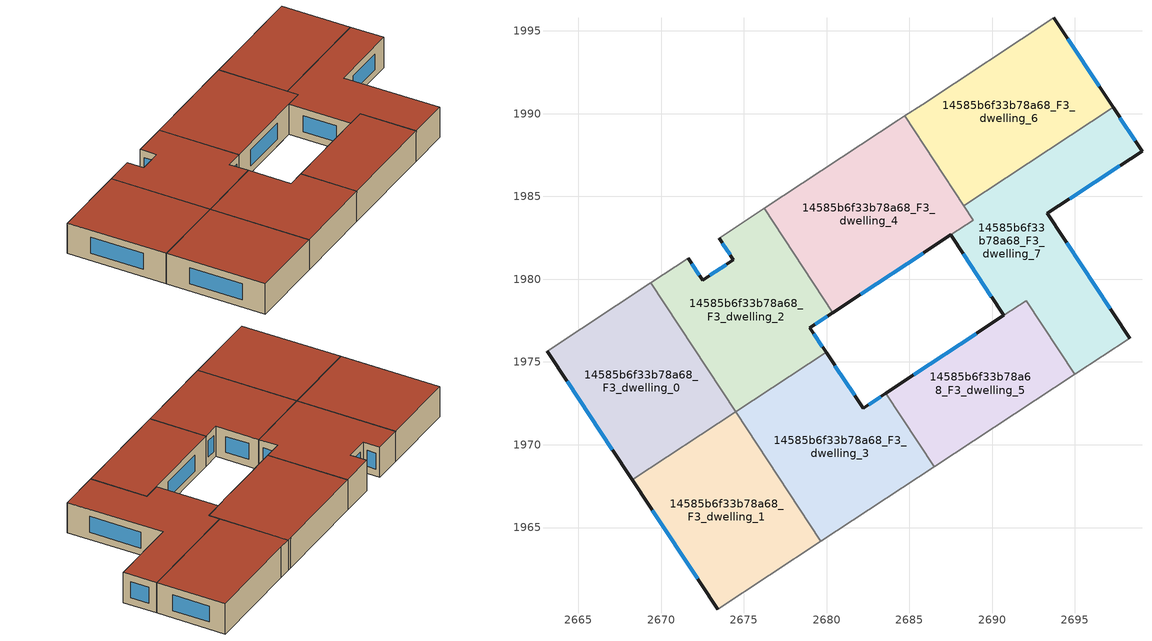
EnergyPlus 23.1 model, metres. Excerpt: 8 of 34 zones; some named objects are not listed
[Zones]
14585b6f33b78a68_F3_dwelling_0
 floor to 14585b6f33b78a68_F2_dwelling_0 (EU_floor_Construction): 2669.39,1979.78 2674.51,1971.99 2668.26,1967.87 2663.11,1975.65 z9
 wall outside (EU_wall_Construction): 2663.11,1975.65 2668.26,1967.87 z9:12
 wall to 14585b6f33b78a68_F3_dwelling_1 (EU_wall_Construction): 2668.26,1967.87 2674.51,1971.99 z9:12
 wall adiabatic (EU_wall_Construction): 2669.39,1979.78 2663.11,1975.65 z9:12
 wall to 14585b6f33b78a68_F3_dwelling_2 (EU_wall_Construction): 2674.51,1971.99 2669.39,1979.78 z9:12
 window (EU_Window_Construction): 2664.32,1973.82 2667.05,1969.7 z9.7:11.3
 roof outside (EU_roof_Construction): 2674.51,1971.99 2669.39,1979.78 2663.11,1975.65 2668.26,1967.87 z12
14585b6f33b78a68_F3_dwelling_1
 floor to 14585b6f33b78a68_F2_dwelling_1 (EU_floor_Construction): 2674.51,1971.99 2679.66,1964.17 2673.42,1960.07 2668.26,1967.87 z9
 wall outside (EU_wall_Construction): 2668.26,1967.87 2673.42,1960.07 z9:12
 wall adiabatic (EU_wall_Construction): 2673.42,1960.07 2679.66,1964.17 z9:12
 wall to 14585b6f33b78a68_F3_dwelling_3 (EU_wall_Construction): 2679.66,1964.17 2674.52,1971.98 z9:12
 window (EU_Window_Construction): 2669.47,1966.04 2672.21,1961.9 z9.7:11.3
 roof outside (EU_roof_Construction): 2679.66,1964.17 2674.51,1971.99 2668.26,1967.87 2673.42,1960.07 z12
14585b6f33b78a68_F3_dwelling_2
 floor to 14585b6f33b78a68_F2_dwelling_2 (EU_floor_Construction): 2676.24,1984.28 2680.38,1977.99 2678.98,1977.07 2679.97,1975.57 2674.52,1971.98 2669.39,1979.78 2671.63,1981.25 2672.51,1979.94 2674.37,1981.17 2673.5,1982.47 z9
 wall outside (EU_wall_Construction): 2679.97,1975.57 2678.98,1977.07 2680.38,1977.99 / 2673.5,1982.47 2674.37,1981.17 2672.51,1979.94 2671.63,1981.25 z9:12
 wall to 14585b6f33b78a68_F3_dwelling_3 (EU_wall_Construction): 2674.52,1971.98 2679.97,1975.57 z9:12
 wall adiabatic (EU_wall_Construction): 2671.63,1981.25 2669.39,1979.78 / 2676.24,1984.28 2673.5,1982.47 z9:12
 wall to 14585b6f33b78a68_F3_dwelling_4 (EU_wall_Construction): 2680.38,1977.99 2676.24,1984.28 z9:12
 window (EU_Window_Construction): 2679.31,1977.28 2680.05,1977.77 / 2679.74,1975.93 2679.22,1976.72 / 2672.3,1980.25 2671.84,1980.95 / 2673.93,1980.89 2672.94,1980.23 / 2673.71,1982.17 2674.16,1981.48 z9.7:11.3
 roof outside (EU_roof_Construction): 2679.97,1975.57 2678.98,1977.07 2680.38,1977.99 2676.24,1984.28 2673.5,1982.47 2674.37,1981.17 2672.51,1979.94 2671.63,1981.25 2669.39,1979.78 2674.52,1971.98 z12
14585b6f33b78a68_F3_dwelling_3
 floor to 14585b6f33b78a68_F2_dwelling_3 (EU_floor_Construction): 2683.59,1973.12 2686.51,1968.68 2679.66,1964.17 2674.52,1971.98 2679.97,1975.57 2682.21,1972.21 z9
 wall outside (EU_wall_Construction): 2683.59,1973.12 2682.21,1972.21 2679.97,1975.57 z9:12
 wall adiabatic (EU_wall_Construction): 2679.66,1964.17 2686.51,1968.68 z9:12
 wall to 14585b6f33b78a68_F3_dwelling_5 (EU_wall_Construction): 2686.51,1968.68 2683.59,1973.12 z9:12
 window (EU_Window_Construction): 2681.68,1973 2680.5,1974.78 / 2683.26,1972.9 2682.53,1972.42 z9.7:11.3
 roof outside (EU_roof_Construction): 2686.51,1968.68 2683.59,1973.12 2682.21,1972.21 2679.97,1975.57 2674.52,1971.98 2679.66,1964.17 z12
14585b6f33b78a68_F3_dwelling_4
 floor to 14585b6f33b78a68_F2_dwelling_4 (EU_floor_Construction): 2684.72,1989.86 2688.86,1983.57 2680.38,1977.99 2676.24,1984.28 2684.36,1989.62 z9
 wall outside (EU_wall_Construction): 2680.38,1977.99 2687.49,1982.67 z9:12
 wall adiabatic (EU_wall_Construction): 2684.72,1989.86 2684.36,1989.62 2676.24,1984.28 z9:12
 wall to 14585b6f33b78a68_F3_dwelling_6 (EU_wall_Construction): 2688.29,1984.44 2684.72,1989.86 z9:12
 wall to 14585b6f33b78a68_F3_dwelling_7 (EU_wall_Construction): 2687.49,1982.67 2688.86,1983.57 2688.29,1984.44 z9:12
 window (EU_Window_Construction): 2682.05,1979.09 2685.82,1981.57 z9.7:11.3
 roof outside (EU_roof_Construction): 2688.86,1983.57 2684.72,1989.86 2684.36,1989.62 2676.24,1984.28 2680.38,1977.99 z12
14585b6f33b78a68_F3_dwelling_5
 floor to 14585b6f33b78a68_F2_dwelling_5 (EU_floor_Construction): 2692.07,1978.7 2694.99,1974.26 2686.51,1968.68 2683.59,1973.12 2690.71,1977.81 z9
 wall outside (EU_wall_Construction): 2690.71,1977.81 2683.59,1973.12 z9:12
 wall adiabatic (EU_wall_Construction): 2686.51,1968.68 2694.99,1974.26 z9:12
 wall to 14585b6f33b78a68_F3_dwelling_7 (EU_wall_Construction): 2692.06,1978.7 2690.71,1977.81 / 2694.99,1974.26 2692.07,1978.7 z9:12
 window (EU_Window_Construction): 2689.03,1976.71 2685.26,1974.22 z9.7:11.3
 roof outside (EU_roof_Construction): 2694.99,1974.26 2692.07,1978.7 2690.71,1977.81 2683.59,1973.12 2686.51,1968.68 z12
14585b6f33b78a68_F3_dwelling_6
 floor to 14585b6f33b78a68_F2_dwelling_6 (EU_floor_Construction): 2693.72,1995.79 2697.3,1990.38 2688.28,1984.44 2684.72,1989.86 2685.77,1990.54 z9
 wall outside (EU_wall_Construction): 2697.3,1990.38 2693.72,1995.79 z9:12
 wall adiabatic (EU_wall_Construction): 2693.72,1995.79 2685.77,1990.54 2684.72,1989.86 z9:12
 wall to 14585b6f33b78a68_F3_dwelling_7 (EU_wall_Construction): 2688.28,1984.44 2697.3,1990.38 z9:12
 window (EU_Window_Construction): 2696.46,1991.65 2694.56,1994.52 z9.7:11.3
 roof outside (EU_roof_Construction): 2697.3,1990.38 2693.72,1995.79 2685.77,1990.54 2684.72,1989.86 2688.28,1984.44 z12
14585b6f33b78a68_F3_dwelling_7
 floor to 14585b6f33b78a68_F2_dwelling_7 (EU_floor_Construction): 2697.3,1990.38 2699.05,1987.74 2693.33,1983.98 2698.31,1976.45 2694.99,1974.26 2692.06,1978.7 2690.71,1977.81 2687.49,1982.67 2688.86,1983.57 2688.28,1984.44 z9
 wall outside (EU_wall_Construction): 2698.31,1976.45 2693.33,1983.98 2699.05,1987.74 2697.3,1990.38 / 2687.49,1982.67 2690.71,1977.81 z9:12
 wall adiabatic (EU_wall_Construction): 2694.99,1974.26 2698.31,1976.45 z9:12
 window (EU_Window_Construction): 2698.64,1988.36 2697.71,1989.76 / 2694.67,1984.86 2697.7,1986.85 / 2697.14,1978.21 2694.5,1982.21 / 2688.25,1981.53 2689.96,1978.95 z9.7:11.3
 roof outside (EU_roof_Construction): 2698.31,1976.45 2693.33,1983.98 2699.05,1987.74 2697.3,1990.38 2688.28,1984.44 2688.86,1983.57 2687.49,1982.67 2690.71,1977.81 2692.06,1978.7 2694.99,1974.26 z12
[Building]
EU S2 Campaign: North Axis=0; Terrain=City; Solar Distribution=FullExterior
[Site:Location]
Budapest.Ferenc.Liszt.Intl.AP: Latitude=47.437; Longitude=19.256; Time Zone=1; Elevation=185
[SizingPeriod:WeatherFileDays]
AnnualSizingPeriod: Begin Month=1; Begin Day of Month=1; End Month=12; End Day of Month=31; Day of Week for Start Day=Monday; Use Weather File Daylight Saving Period=No; Use Weather File Rain and Snow Indicators=No
[MATERIAL]
EU_InternalMass_Material: Roughness=MediumRough; Thickness=0.1; Conductivity=1; Density=1800; Specific Heat=900; Thermal Absorptance=0.9; Solar Absorptance=0.7; Visible Absorptance=0.7
[MATERIAL:NOMASS] Roughness=MediumRough; Thermal Absorptance=0.9; Solar Absorptance=0.7; Visible Absorptance=0.7
Name | Thermal Resistance
EU_wall_NoMass | 0.832559
EU_roof_NoMass | 1.39638
EU_floor_NoMass | 0.872794
[WINDOWMATERIAL:SIMPLEGLAZINGSYSTEM]
EU_Window_SimpleGlazing: UFactor=2.79869; Solar Heat Gain Coefficient=0.75; Visible Transmittance=0.75
[CONSTRUCTION]
EU_wall_Construction: EU_wall_NoMass
EU_roof_Construction: EU_roof_NoMass
EU_floor_Construction: EU_floor_NoMass
EU_Window_Construction: EU_Window_SimpleGlazing
EU_InternalMass_Construction: EU_InternalMass_Material
[ZONE] Type=1; Multiplier=1; Ceiling Height=autocalculate; Floor Area=autocalculate; Part of Total Floor Area=Yes
Name | Volume
14585b6f33b78a68_F3_dwelling_0 | 209.873
14585b6f33b78a68_F3_dwelling_1 | 209.859
14585b6f33b78a68_F3_dwelling_2 | 209.834
14585b6f33b78a68_F3_dwelling_3 | 209.846
14585b6f33b78a68_F3_dwelling_4 | 229.323
14585b6f33b78a68_F3_dwelling_5 | 161.917
14585b6f33b78a68_F3_dwelling_6 | 209.843
14585b6f33b78a68_F3_dwelling_7 | 238.325
[INTERNALMASS] Construction=EU_InternalMass_Construction
Name | Zone or ZoneList | Surface Area
14585b6f33b78a68_F3_dwelling_0_EU_InternalMass | 14585b6f33b78a68_F3_dwelling_0 | 69.9574
14585b6f33b78a68_F3_dwelling_1_EU_InternalMass | 14585b6f33b78a68_F3_dwelling_1 | 69.953
14585b6f33b78a68_F3_dwelling_2_EU_InternalMass | 14585b6f33b78a68_F3_dwelling_2 | 69.9448
14585b6f33b78a68_F3_dwelling_3_EU_InternalMass | 14585b6f33b78a68_F3_dwelling_3 | 69.9484
14585b6f33b78a68_F3_dwelling_4_EU_InternalMass | 14585b6f33b78a68_F3_dwelling_4 | 76.4468
14585b6f33b78a68_F3_dwelling_5_EU_InternalMass | 14585b6f33b78a68_F3_dwelling_5 | 53.9752
14585b6f33b78a68_F3_dwelling_6_EU_InternalMass | 14585b6f33b78a68_F3_dwelling_6 | 69.9478
14585b6f33b78a68_F3_dwelling_7_EU_InternalMass | 14585b6f33b78a68_F3_dwelling_7 | 79.4415
[OTHEREQUIPMENT] Fuel Type=Electricity; Design Level Calculation Method=Watts/Area; Power per Zone Floor Area=1; Fraction Latent=0; Fraction Radiant=0; Fraction Lost=0; Carbon Dioxide Generation Rate=0; EndUse Subcategory=EU_Step8_InternalGains
Name | Zone or ZoneList or Space or SpaceList | Schedule
EU_Step8_InternalGain_14585b6f33b78a68_F3_dwelling_0_f000 | 14585b6f33b78a68_F3_dwelling_0 | EU_Step8_GainSchedule_14585b6f33b78a68_F3_dwelling_0_f000
EU_Step8_InternalGain_14585b6f33b78a68_F3_dwelling_1_f000 | 14585b6f33b78a68_F3_dwelling_1 | EU_Step8_GainSchedule_14585b6f33b78a68_F3_dwelling_1_f000
EU_Step8_InternalGain_14585b6f33b78a68_F3_dwelling_2_f000 | 14585b6f33b78a68_F3_dwelling_2 | EU_Step8_GainSchedule_14585b6f33b78a68_F3_dwelling_2_f000
EU_Step8_InternalGain_14585b6f33b78a68_F3_dwelling_3_f000 | 14585b6f33b78a68_F3_dwelling_3 | EU_Step8_GainSchedule_14585b6f33b78a68_F3_dwelling_3_f000
EU_Step8_InternalGain_14585b6f33b78a68_F3_dwelling_4_f000 | 14585b6f33b78a68_F3_dwelling_4 | EU_Step8_GainSchedule_14585b6f33b78a68_F3_dwelling_4_f000
EU_Step8_InternalGain_14585b6f33b78a68_F3_dwelling_5_f000 | 14585b6f33b78a68_F3_dwelling_5 | EU_Step8_GainSchedule_14585b6f33b78a68_F3_dwelling_5_f000
EU_Step8_InternalGain_14585b6f33b78a68_F3_dwelling_6_f000 | 14585b6f33b78a68_F3_dwelling_6 | EU_Step8_GainSchedule_14585b6f33b78a68_F3_dwelling_6_f000
EU_Step8_InternalGain_14585b6f33b78a68_F3_dwelling_7_f000 | 14585b6f33b78a68_F3_dwelling_7 | EU_Step8_GainSchedule_14585b6f33b78a68_F3_dwelling_7_f000
[ZONEVENTILATION:DESIGNFLOWRATE] Schedule=EU_AlwaysOn; Design Flow Rate Calculation Method=AirChanges/Hour; Air Changes per Hour=0.475469; Ventilation Type=Natural; Fan Pressure Rise=0; Fan Total Efficiency=1; Constant Term Coefficient=1; Temperature Term Coefficient=0; Velocity Term Coefficient=0; Velocity Squared Term Coefficient=0; Minimum Indoor Temperature=-100; Maximum Indoor Temperature=100; Delta Temperature=-100; Minimum Outdoor Temperature=-100; Maximum Outdoor Temperature=100; Maximum Wind Speed=40
Name | Zone or ZoneList or Space or SpaceList
EU_ConstantAir_14585b6f33b78a68_F3_dwelling_0 | 14585b6f33b78a68_F3_dwelling_0
EU_ConstantAir_14585b6f33b78a68_F3_dwelling_1 | 14585b6f33b78a68_F3_dwelling_1
EU_ConstantAir_14585b6f33b78a68_F3_dwelling_2 | 14585b6f33b78a68_F3_dwelling_2
EU_ConstantAir_14585b6f33b78a68_F3_dwelling_3 | 14585b6f33b78a68_F3_dwelling_3
EU_ConstantAir_14585b6f33b78a68_F3_dwelling_4 | 14585b6f33b78a68_F3_dwelling_4
EU_ConstantAir_14585b6f33b78a68_F3_dwelling_5 | 14585b6f33b78a68_F3_dwelling_5
EU_ConstantAir_14585b6f33b78a68_F3_dwelling_6 | 14585b6f33b78a68_F3_dwelling_6
EU_ConstantAir_14585b6f33b78a68_F3_dwelling_7 | 14585b6f33b78a68_F3_dwelling_7
[HVACTEMPLATE:ZONE:IDEALLOADSAIRSYSTEM] System Availability Schedule=EU_AlwaysOn; Maximum Heating Supply Air Temperature=50; Minimum Cooling Supply Air Temperature=13; Maximum Heating Supply Air Humidity Ratio=0.0156; Minimum Cooling Supply Air Humidity Ratio=0.0077; Heating Limit=NoLimit; Cooling Limit=NoLimit; Heating Availability Schedule=EU_AlwaysOn; Cooling Availability Schedule=EU_CoolingOff; Dehumidification Control Type=ConstantSensibleHeatRatio; Cooling Sensible Heat Ratio=0.7; Dehumidification Setpoint=60; Humidification Control Type=None; Humidification Setpoint=30; Outdoor Air Method=None; Outdoor Air Flow Rate per Person=0.00944; Outdoor Air Flow Rate per Zone Floor Area=0; Outdoor Air Flow Rate per Zone=0; Demand Controlled Ventilation Type=None; Outdoor Air Economizer Type=NoEconomizer; Heat Recovery Type=None; Sensible Heat Recovery Effectiveness=0.7; Latent Heat Recovery Effectiveness=0.65
Name | Template Thermostat
14585b6f33b78a68_F3_dwelling_0 | EU_HeatOnly_14585b6f33b78a68_F3_dwelling_0
14585b6f33b78a68_F3_dwelling_1 | EU_HeatOnly_14585b6f33b78a68_F3_dwelling_1
14585b6f33b78a68_F3_dwelling_2 | EU_HeatOnly_14585b6f33b78a68_F3_dwelling_2
14585b6f33b78a68_F3_dwelling_3 | EU_HeatOnly_14585b6f33b78a68_F3_dwelling_3
14585b6f33b78a68_F3_dwelling_4 | EU_HeatOnly_14585b6f33b78a68_F3_dwelling_4
14585b6f33b78a68_F3_dwelling_5 | EU_HeatOnly_14585b6f33b78a68_F3_dwelling_5
14585b6f33b78a68_F3_dwelling_6 | EU_HeatOnly_14585b6f33b78a68_F3_dwelling_6
14585b6f33b78a68_F3_dwelling_7 | EU_HeatOnly_14585b6f33b78a68_F3_dwelling_7
[SIZING:ZONE] Zone Cooling Design Supply Air Temperature Input Method=SupplyAirTemperature; Zone Cooling Design Supply Air Temperature=13; Zone Heating Design Supply Air Temperature Input Method=SupplyAirTemperature; Zone Heating Design Supply Air Temperature=50; Zone Cooling Design Supply Air Humidity Ratio=0.008; Zone Heating Design Supply Air Humidity Ratio=0.008; Cooling Design Air Flow Method=DesignDay; Cooling Design Air Flow Rate=0; Cooling Minimum Air Flow per Zone Floor Area=0.000762; Cooling Minimum Air Flow=0; Cooling Minimum Air Flow Fraction=0.2; Heating Design Air Flow Method=DesignDay; Heating Design Air Flow Rate=0; Heating Maximum Air Flow per Zone Floor Area=0.002032; Heating Maximum Air Flow=0.141576; Heating Maximum Air Flow Fraction=0.3; Account for Dedicated Outdoor Air System=No; Dedicated Outdoor Air System Control Strategy=NeutralSupplyAir; Dedicated Outdoor Air Low Setpoint Temperature for Design=autosize; Dedicated Outdoor Air High Setpoint Temperature for Design=autosize; Zone Load Sizing Method=Sensible Load Only No Latent Load; Zone Latent Cooling Design Supply Air Humidity Ratio Input Method=HumidityRatioDifference; Zone Cooling Design Supply Air Humidity Ratio Difference=0.005; Zone Latent Heating Design Supply Air Humidity Ratio Input Method=HumidityRatioDifference; Zone Humidification Design Supply Air Humidity Ratio Difference=0.005
14585b6f33b78a68_F3_dwelling_0; 14585b6f33b78a68_F3_dwelling_1; 14585b6f33b78a68_F3_dwelling_2; 14585b6f33b78a68_F3_dwelling_3; 14585b6f33b78a68_F3_dwelling_4; 14585b6f33b78a68_F3_dwelling_5; 14585b6f33b78a68_F3_dwelling_6; 14585b6f33b78a68_F3_dwelling_7
[SCHEDULE:CONSTANT]
Name | Hourly Value
EU_AlwaysOn | 1
EU_CoolingOff | 0
[SCHEDULE:FILE] Column Number=1; Rows to Skip at Top=0; Number of Hours of Data=8760; Column Separator=Comma; Interpolate to Timestep=No; Minutes per Item=60; Adjust Schedule for Daylight Savings=Yes
Name | File
EU_Step8_GainSchedule_14585b6f33b78a68_F3_dwelling_0_f000 | ../../schedules/14585b6f33b78a68/14585b6f33b78a68_F3_dwelling_0_f000_gain.csv
EU_Step8_GainSchedule_14585b6f33b78a68_F3_dwelling_1_f000 | ../../schedules/14585b6f33b78a68/14585b6f33b78a68_F3_dwelling_1_f000_gain.csv
EU_Step8_GainSchedule_14585b6f33b78a68_F3_dwelling_2_f000 | ../../schedules/14585b6f33b78a68/14585b6f33b78a68_F3_dwelling_2_f000_gain.csv
EU_Step8_GainSchedule_14585b6f33b78a68_F3_dwelling_3_f000 | ../../schedules/14585b6f33b78a68/14585b6f33b78a68_F3_dwelling_3_f000_gain.csv
EU_Step8_GainSchedule_14585b6f33b78a68_F3_dwelling_4_f000 | ../../schedules/14585b6f33b78a68/14585b6f33b78a68_F3_dwelling_4_f000_gain.csv
EU_Step8_GainSchedule_14585b6f33b78a68_F3_dwelling_5_f000 | ../../schedules/14585b6f33b78a68/14585b6f33b78a68_F3_dwelling_5_f000_gain.csv
EU_Step8_GainSchedule_14585b6f33b78a68_F3_dwelling_6_f000 | ../../schedules/14585b6f33b78a68/14585b6f33b78a68_F3_dwelling_6_f000_gain.csv
EU_Step8_GainSchedule_14585b6f33b78a68_F3_dwelling_7_f000 | ../../schedules/14585b6f33b78a68/14585b6f33b78a68_F3_dwelling_7_f000_gain.csv
